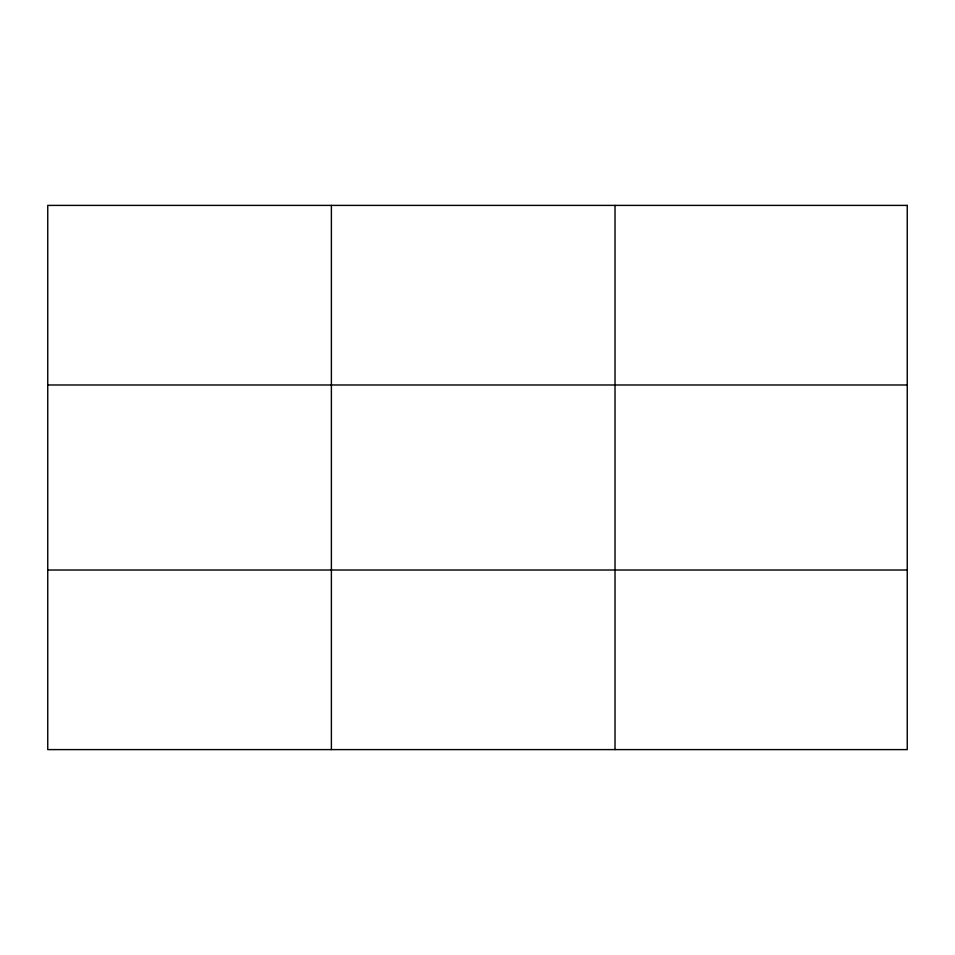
<?xml version="1.0" encoding="UTF-8"?>
<svg xmlns="http://www.w3.org/2000/svg" width="955" height="955" viewBox="0 0 955 955"><rect width="100%" height="100%" fill="white"/><g stroke="black" fill="none" stroke-linecap="round" stroke-linejoin="round"><path stroke-width="1.43" d="M47.75 384.984L907.25 384.984M47.75 570.016L907.25 570.016M615.02 205.397L615.02 749.603M331.385 205.397L331.385 749.603M907.25 205.397L907.25 749.603L47.75 749.603L47.75 205.397L907.25 205.397"/></g></svg>
